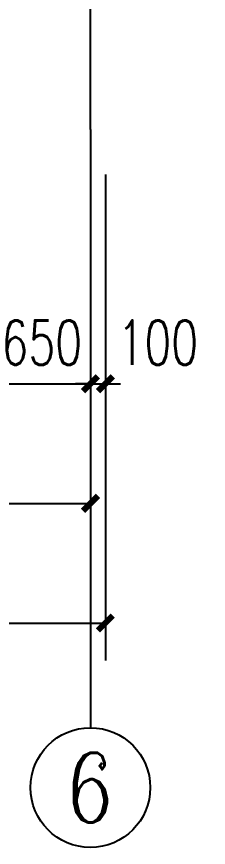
# Model space of a CAD drawing. Extents: x 5904849 to 6011887, y -826029 to -177002.
# Drawn here: x 5944921 to 5946202, y -533861 to -528306 of the extents above; entities that cross this region are included whole.
import ezdxf
from ezdxf.enums import TextEntityAlignment as Align

# ---------------------------------------------------------------- set-up
doc = ezdxf.new("R2010")
doc.units = 0
doc.header["$LTSCALE"] = 1000
doc.header["$MEASUREMENT"] = 0
doc.linetypes.add('DOTE', pattern=[2.42, 2, -0.2, 0.02, -0.2])
doc.layers.get('0').update_dxf_attribs({"linetype": 'CONTINUOUS'})
doc.layers.get('Defpoints').update_dxf_attribs({"linetype": 'CONTINUOUS'})
for name, color, linetype in [('AXIS', 3, 'CONTINUOUS'), ('AXIS_TEXT', 7, 'CONTINUOUS'), ('DOTE', 252, 'CONTINUOUS'), ('PUB_DIM', 3, 'CONTINUOUS')]:
    doc.layers.add(name, color=color, linetype=linetype)
doc.styles.add('_TCH_AXIS', font='COMPLEX', dxfattribs={"bigfont": 'GBCBIG'})
doc.styles.add('_TCH_DIM_T3', font='SIMPLEX', dxfattribs={"width": 0.705882, "bigfont": 'GBCBIG'})
doc.styles.add('COMPLEX', font='COMPLEX')
doc.dimstyles.new('_TCH_ARCH&&100', dxfattribs={"dimtxt": 297.5, "dimasz": 100, "dimexe": 250, "dimexo": 300, "dimgap": 126.25, "dimtad": 1, "dimdec": 0, "dimzin": 0, "dimdsep": 46, "dimtxsty": '_TCH_DIM_T3', "dimblk": 'ARCHTICK', "dimcen": 0.09, "dimclrt": 7, "dimazin": 2, "dimtfac": 1, "dimtdec": 0, "dimtix": 1, "dimtmove": 2, "dimatfit": 3, "dimfxl": 0, "dimtolj": 1, "dimtzin": 0, "dimarcsym": 0})

# ---------------------------------------------------------------- blocks, each defined once
blk = doc.blocks.new('_ArchTick')
at = {"color": 0, "linetype": 'ByBlock', "const_width": 0.4}
blk.add_lwpolyline([(-0.5, -0.5), (0.5, 0.5)], dxfattribs=at)
blk = doc.blocks.new('*D1002')
at = {"layer": 'Defpoints', "color": 0}
for p in [(5945414.3, -529060.5), (5945514.3, -529060.5), (5945514.3, -530760.5)]:
    blk.add_point(p, dxfattribs=at)
at = {"layer": 'PUB_DIM', "color": 0, "lineweight": -2}
for p, q in [((5945414.3, -529360.5), (5945414.3, -531010.5)), ((5945514.3, -529360.5), (5945514.3, -531010.5)), ((5945414.3, -530760.5), (5945314.3, -530760.5)), ((5945414.3, -530760.5), (5945514.3, -530760.5)), ((5945514.3, -530760.5), (5945614.3, -530760.5))]:
    blk.add_line(p, q, dxfattribs=at)
at = {"layer": 'PUB_DIM', "color": 0, "lineweight": -2, "xscale": 100, "yscale": 100, "zscale": 100}
blk.add_blockref('_ArchTick', (5945414.3, -530760.5), dxfattribs=at)
at = {"layer": 'PUB_DIM', "color": 0, "lineweight": -2, "xscale": 100, "yscale": 100, "zscale": 100, "rotation": 180}
blk.add_blockref('_ArchTick', (5945514.3, -530760.5), dxfattribs=at)
at = {"layer": 'PUB_DIM', "color": 7, "insert": (5945864.3, -530485.5), "char_height": 297.5, "attachment_point": 5, "style": '_TCH_DIM_T3'}
blk.add_mtext('\\A1;100', dxfattribs=at)
blk = doc.blocks.new('*D1003')
at = {"layer": 'Defpoints', "color": 0}
for p in [(5944764.3, -529060.5), (5945414.3, -529060.5), (5945414.3, -530760.5)]:
    blk.add_point(p, dxfattribs=at)
at = {"layer": 'PUB_DIM', "color": 0, "lineweight": -2}
for p, q in [((5944764.3, -529360.5), (5944764.3, -531010.5)), ((5945414.3, -529360.5), (5945414.3, -531010.5)), ((5944764.3, -530760.5), (5944664.3, -530760.5)), ((5944764.3, -530760.5), (5945414.3, -530760.5)), ((5945414.3, -530760.5), (5945514.3, -530760.5))]:
    blk.add_line(p, q, dxfattribs=at)
at = {"layer": 'PUB_DIM', "color": 0, "lineweight": -2, "xscale": 100, "yscale": 100, "zscale": 100}
blk.add_blockref('_ArchTick', (5944764.3, -530760.5), dxfattribs=at)
at = {"layer": 'PUB_DIM', "color": 0, "lineweight": -2, "xscale": 100, "yscale": 100, "zscale": 100, "rotation": 180}
blk.add_blockref('_ArchTick', (5945414.3, -530760.5), dxfattribs=at)
at = {"layer": 'PUB_DIM', "color": 7, "insert": (5945089.3, -530485.5), "char_height": 297.5, "attachment_point": 5, "style": '_TCH_DIM_T3'}
blk.add_mtext('\\A1;650', dxfattribs=at)
blk = doc.blocks.new('*D1299')
at = {"layer": 'AXIS', "color": 0, "lineweight": -2}
for p, q in [((5938014.3, -529360.5), (5938014.3, -531810.5)), ((5945414.3, -529360.5), (5945414.3, -531810.5)), ((5938014.3, -531560.5), (5945414.3, -531560.5))]:
    blk.add_line(p, q, dxfattribs=at)
at = {"layer": 'Defpoints', "color": 0}
for p in [(5938014.3, -529060.5), (5945414.3, -529060.5), (5945414.3, -531560.5)]:
    blk.add_point(p, dxfattribs=at)
at = {"layer": 'AXIS', "color": 0, "lineweight": -2, "xscale": 100, "yscale": 100, "zscale": 100, "rotation": 180}
blk.add_blockref('_ArchTick', (5938014.3, -531560.5), dxfattribs=at)
at = {"layer": 'AXIS', "color": 0, "lineweight": -2, "xscale": 100, "yscale": 100, "zscale": 100}
blk.add_blockref('_ArchTick', (5945414.3, -531560.5), dxfattribs=at)
at = {"layer": 'AXIS', "color": 7, "insert": (5941714.3, -531285.5), "char_height": 297.5, "attachment_point": 5, "style": '_TCH_DIM_T3'}
blk.add_mtext('\\A1;7400', dxfattribs=at)
blk = doc.blocks.new('*D1300')
at = {"layer": 'AXIS', "color": 0, "lineweight": -2}
for p, q in [((5923314.3, -529360.5), (5923314.3, -532610.5)), ((5945514.3, -529360.5), (5945514.3, -532610.5)), ((5923314.3, -532360.5), (5945514.3, -532360.5))]:
    blk.add_line(p, q, dxfattribs=at)
at = {"layer": 'Defpoints', "color": 0}
for p in [(5923314.3, -529060.5), (5945514.3, -529060.5), (5945514.3, -532360.5)]:
    blk.add_point(p, dxfattribs=at)
at = {"layer": 'AXIS', "color": 0, "lineweight": -2, "xscale": 100, "yscale": 100, "zscale": 100, "rotation": 180}
blk.add_blockref('_ArchTick', (5923314.3, -532360.5), dxfattribs=at)
at = {"layer": 'AXIS', "color": 0, "lineweight": -2, "xscale": 100, "yscale": 100, "zscale": 100}
blk.add_blockref('_ArchTick', (5945514.3, -532360.5), dxfattribs=at)
at = {"layer": 'AXIS', "color": 7, "insert": (5934414.3, -532085.5), "char_height": 297.5, "attachment_point": 5, "style": '_TCH_DIM_T3'}
blk.add_mtext('\\A1;22200', dxfattribs=at)
blk = doc.blocks.new('_AXISO')
blk.add_circle((0, 0), 0.5)
at = {"layer": 'AXIS_TEXT', "style": 'COMPLEX', "width": 1.041667}
blk.add_attdef('A', text='', height=0.56, dxfattribs=at).set_placement((-0.25, -0.28), (0.25, -0.28), align=Align.FIT)

msp = doc.modelspace()

# ---------------------------------------------------------------- linework, layer by layer
at = {"layer": 'AXIS', "color": 0}
msp.add_line((5945414.3, -529060.5), (5945414.3, -533060.5), dxfattribs=at)
at = {"layer": 'DOTE', "linetype": 'DOTE'}
msp.add_line((5945414.3, -529060.5), (5945414.3, -509560.5), dxfattribs=at)

# ---------------------------------------------------------------- block references
at = {"layer": 'AXIS', "color": 0}
ref = msp.add_blockref('_AXISO', (5945414.3, -533460.5), dxfattribs=dict(at, xscale=800, yscale=800, zscale=800))
ref.add_attrib('A', '6', dxfattribs={"layer": 'AXIS_TEXT', "color": 0, "height": 465.9, "style": '_TCH_AXIS'}).set_placement((5945259, -533693.5), (5945569.6, -533693.5), align=Align.FIT)

# ---------------------------------------------------------------- dimensions: what is measured, and where the dimension line sits
for p1, p2, distance, picture, middle in [((5923314.3, -529060.5), (5945514.3, -529060.5), -3300, '*D1300', (5934414.3, -532085.5)), ((5938014.3, -529060.5), (5945414.3, -529060.5), -2500, '*D1299', (5941714.3, -531285.5))]:
    dim = msp.add_aligned_dim(p1=p1, p2=p2, distance=distance, dimstyle='_TCH_ARCH&&100', dxfattribs=at)
    dim.commit()
    dim.dimension.update_dxf_attribs({"geometry": picture, "text_midpoint": middle})
at = {"layer": 'PUB_DIM', "color": 0}
dim = msp.add_aligned_dim(p1=(5944764.3, -529060.5), p2=(5945414.3, -529060.5), distance=-1700, dimstyle='_TCH_ARCH&&100', dxfattribs=at)
dim.commit()
dim.dimension.update_dxf_attribs({"geometry": '*D1003', "text_midpoint": (5945089.3, -530485.5)})
dim = msp.add_linear_dim(base=(5945514.3, -530760.5), p1=(5945414.3, -529060.5), p2=(5945514.3, -529060.5), angle=0, dimstyle='_TCH_ARCH&&100', dxfattribs=at)
dim.commit()
dim.dimension.update_dxf_attribs({"geometry": '*D1002', "text_midpoint": (5945864.3, -530485.5), "dimtype": 129})

doc.saveas('drawing.dxf')
